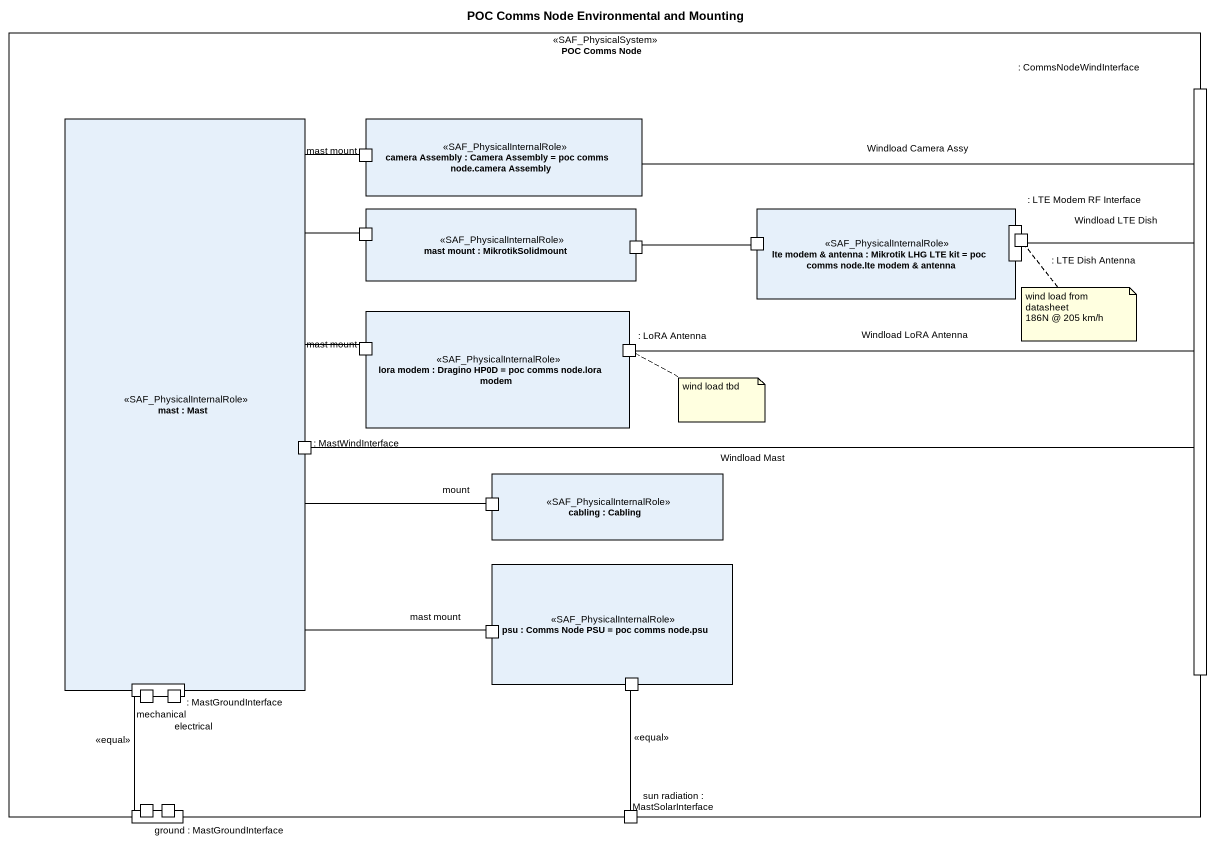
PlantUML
@startuml
title POC Comms Node Environmental and Mounting
rectangle "POC Comms Node" as POC_Comms_Node <<SAF_PhysicalSystem>> {
  rectangle "mast : Mast" as mast <<SAF_PhysicalInternalRole>> {
    port ": MastWindInterface" as MastWindInterface
    port ": MastGroundInterface" as MastGroundInterface
  }
  rectangle "camera Assembly : Camera Assembly = poc comms node.camera Assembly" as camera_Assembly <<SAF_PhysicalInternalRole>> {
    port "mast mount" as mast_mount
  }
  port ": CommsNodeWindInterface" as CommsNodeWindInterface
  rectangle "mast mount : MikrotikSolidmount" as mast_mount_2 <<SAF_PhysicalInternalRole>> {
    port " " as port1
    port " " as port2
  }
  rectangle "lte modem & antenna : Mikrotik LHG LTE kit = poc comms node.lte modem & antenna" as lte_modem_antenna <<SAF_PhysicalInternalRole>> {
    port " " as port3
    port ": LTE Modem RF Interface" as LTE_Modem_RF_Interface
  }
  port ": LTE Dish Antenna" as LTE_Dish_Antenna
  rectangle "lora modem : Dragino HP0D = poc comms node.lora modem" as lora_modem <<SAF_PhysicalInternalRole>> {
    port "mast mount" as mast_mount_3
    port ": LoRA Antenna" as LoRA_Antenna
  }
  rectangle "cabling : Cabling" as cabling <<SAF_PhysicalInternalRole>> {
    port mount
  }
  rectangle "psu : Comms Node PSU = poc comms node.psu" as psu <<SAF_PhysicalInternalRole>> {
    port "mast mount" as mast_mount_4
    port " " as port4
  }
  port mechanical
  port electrical
  port "ground : MastGroundInterface" as ground_MastGroundInterface
  port " " as port5
  port " " as port6
  port "sun radiation : MastSolarInterface" as sun_radiation
}
CommsNodeWindInterface -left- camera_Assembly : Windload Camera Assy
mast_mount -- mast
port1 -- mast
port3 -left- port2
LTE_Dish_Antenna -- CommsNodeWindInterface : Windload LTE Dish
mast_mount_3 -left- mast
LoRA_Antenna -right- CommsNodeWindInterface : Windload LoRA Antenna
MastWindInterface -right- CommsNodeWindInterface : Windload Mast
mount -left- mast
mast_mount_4 -up- mast
MastGroundInterface -- ground_MastGroundInterface : <<equal>>
port4 -- sun_radiation : <<equal>>
note as N1
  wind load from datasheet
  186N @ 205 km/h
end note
N1 .. LTE_Dish_Antenna
note as N2
  wind load tbd
end note
N2 .. LoRA_Antenna
@enduml
